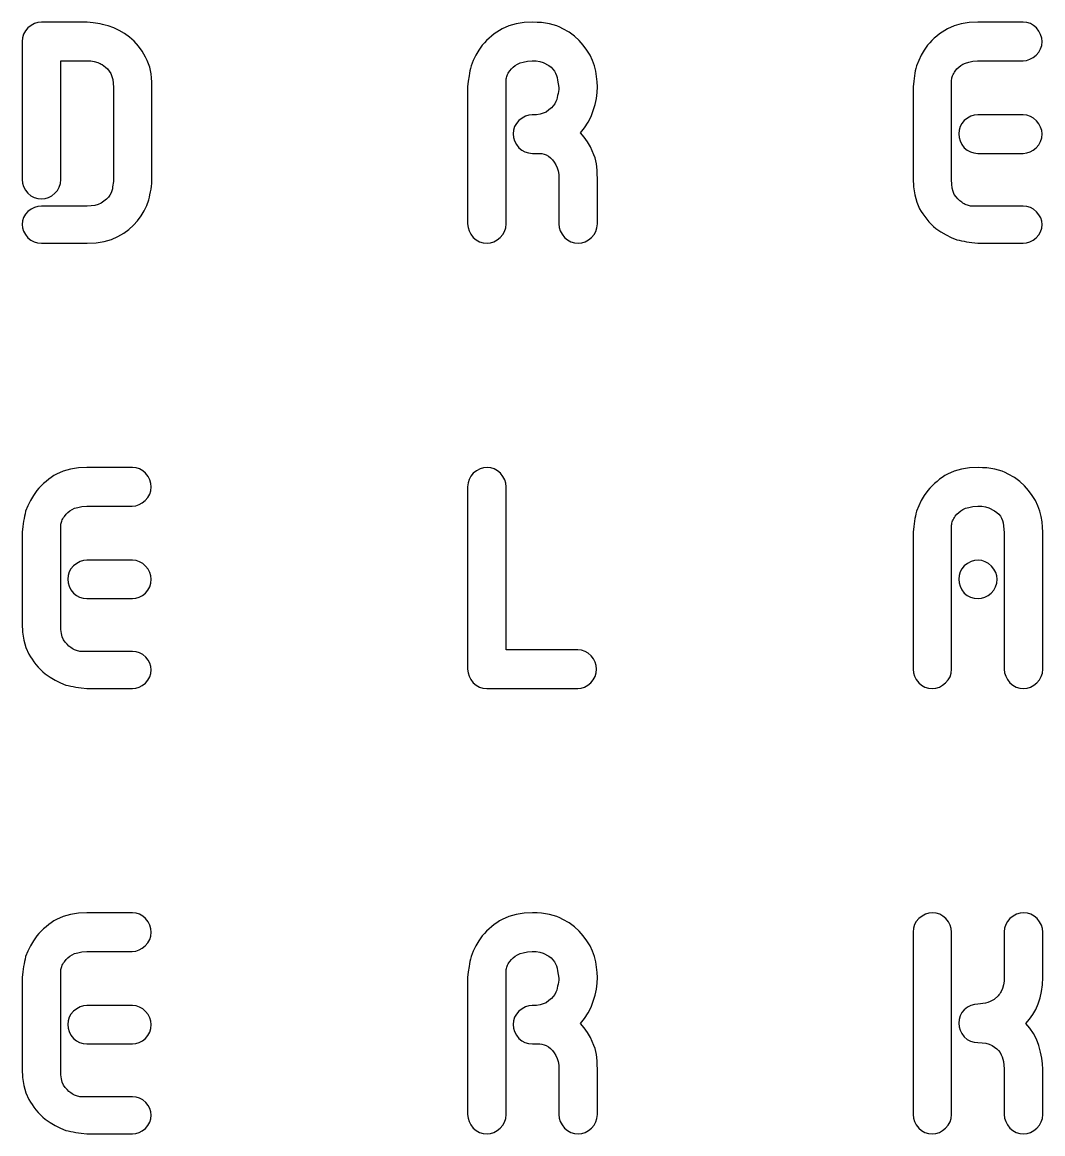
# Model space of a CAD drawing. Header units: metres. Extents: x -3 to 203, y -205 to 5.
# Drawn here: x 96.9 to 142.72, y -204.84 to -154.92 of the extents above; entities that cross this region are included whole.
import ezdxf

# ---------------------------------------------------------------- set-up
doc = ezdxf.new("R2010")
doc.units = ezdxf.units.M

msp = doc.modelspace()

# ---------------------------------------------------------------- linework, layer by layer
for p, q in [((97.1519, -155.176), (97.0421, -155.309)), ((97.3006, -155.066), (97.1519, -155.176)), ((97.4526, -154.987), (97.3006, -155.066)), ((97.6081, -154.94), (97.4526, -154.987)), ((97.7669, -154.924), (97.6081, -154.94)), ((99.8199, -154.924), (97.7669, -154.924)), ((100.087, -154.952), (99.8199, -154.924)), ((100.301, -154.98), (100.087, -154.952)), ((100.4, -154.997), (100.301, -154.98)), ((100.509, -155.021), (100.4, -154.997)), ((100.628, -155.052), (100.509, -155.021)), ((100.756, -155.091), (100.628, -155.052)), ((101.01, -155.179), (100.756, -155.091)), ((101.255, -155.293), (101.01, -155.179)), ((118.451, -155.216), (118.332, -155.288)), ((118.751, -155.088), (118.451, -155.216)), ((119.08, -154.997), (118.751, -155.088)), ((119.436, -154.942), (119.08, -154.997)), ((119.82, -154.924), (119.436, -154.942)), ((120.019, -154.929), (119.82, -154.924)), ((120.211, -154.943), (120.019, -154.929)), ((120.396, -154.967), (120.211, -154.943)), ((120.574, -155.001), (120.396, -154.967)), ((120.742, -155.043), (120.574, -155.001)), ((120.899, -155.093), (120.742, -155.043)), ((121.043, -155.15), (120.899, -155.093)), ((121.175, -155.216), (121.043, -155.15)), ((121.457, -155.377), (121.175, -155.216)), ((138.443, -155.216), (138.325, -155.288)), ((138.741, -155.088), (138.443, -155.216)), ((139.068, -154.997), (138.741, -155.088)), ((139.422, -154.942), (139.068, -154.997)), ((139.804, -154.924), (139.422, -154.942)), ((141.846, -154.924), (139.804, -154.924)), ((142.013, -154.94), (141.846, -154.924)), ((142.169, -154.987), (142.013, -154.94)), ((142.312, -155.066), (142.169, -154.987)), ((142.443, -155.177), (142.312, -155.066)), ((142.552, -155.326), (142.443, -155.177)), ((96.9166, -155.618), (96.9009, -155.793)), ((96.9636, -155.457), (96.9166, -155.618)), ((97.0421, -155.309), (96.9636, -155.457)), ((101.491, -155.43), (101.255, -155.293)), ((101.719, -155.592), (101.491, -155.43)), ((101.931, -155.779), (101.719, -155.592)), ((117.753, -155.74), (117.651, -155.844)), ((117.861, -155.639), (117.753, -155.74)), ((117.976, -155.543), (117.861, -155.639)), ((118.095, -155.452), (117.976, -155.543)), ((118.214, -155.367), (118.095, -155.452)), ((118.332, -155.288), (118.214, -155.367)), ((121.702, -155.553), (121.457, -155.377)), ((121.911, -155.746), (121.702, -155.553)), ((122.083, -155.954), (121.911, -155.746)), ((137.748, -155.74), (137.647, -155.844)), ((137.855, -155.639), (137.748, -155.74)), ((137.97, -155.543), (137.855, -155.639)), ((138.088, -155.452), (137.97, -155.543)), ((138.207, -155.367), (138.088, -155.452)), ((138.325, -155.288), (138.207, -155.367)), ((142.63, -155.479), (142.552, -155.326)), ((142.677, -155.635), (142.63, -155.479)), ((142.693, -155.795), (142.677, -155.635)), ((96.9009, -155.793), (96.9009, -161.991)), ((102.121, -155.992), (101.931, -155.779)), ((102.288, -156.231), (102.121, -155.992)), ((102.432, -156.496), (102.288, -156.231)), ((117.405, -156.179), (117.271, -156.409)), ((117.557, -155.954), (117.405, -156.179)), ((117.651, -155.844), (117.557, -155.954)), ((122.256, -156.178), (122.083, -155.954)), ((122.399, -156.408), (122.256, -156.178)), ((137.403, -156.179), (137.269, -156.409)), ((137.554, -155.954), (137.403, -156.179)), ((137.647, -155.844), (137.554, -155.954)), ((142.544, -156.266), (142.627, -156.121)), ((142.627, -156.121), (142.676, -155.964)), ((142.676, -155.964), (142.693, -155.795)), ((98.6289, -161.991), (98.6289, -156.652)), ((98.6289, -156.652), (99.8199, -156.652)), ((99.8199, -156.652), (99.9064, -156.654)), ((99.9064, -156.654), (99.9859, -156.661)), ((99.9859, -156.661), (100.058, -156.671)), ((100.058, -156.671), (100.124, -156.687)), ((100.124, -156.687), (100.3, -156.739)), ((100.3, -156.739), (100.353, -156.757)), ((102.509, -156.648), (102.432, -156.496)), ((102.573, -156.797), (102.509, -156.648)), ((117.154, -156.645), (117.055, -156.886)), ((117.271, -156.409), (117.154, -156.645)), ((119.252, -156.754), (119.401, -156.711)), ((119.401, -156.711), (119.582, -156.677)), ((119.582, -156.677), (119.795, -156.652)), ((119.795, -156.652), (119.98, -156.661)), ((119.98, -156.661), (120.145, -156.691)), ((120.145, -156.691), (120.292, -156.739)), ((120.292, -156.739), (120.542, -156.873)), ((122.511, -156.641), (122.399, -156.408)), ((122.592, -156.879), (122.511, -156.641)), ((137.153, -156.645), (137.054, -156.886)), ((137.269, -156.409), (137.153, -156.645)), ((139.254, -156.755), (139.403, -156.712)), ((139.403, -156.712), (139.584, -156.677)), ((139.584, -156.677), (139.798, -156.652)), ((139.798, -156.652), (141.844, -156.652)), ((141.844, -156.652), (142, -156.636)), ((142, -156.636), (142.15, -156.589)), ((142.15, -156.589), (142.292, -156.509)), ((142.292, -156.509), (142.428, -156.399)), ((142.428, -156.399), (142.544, -156.266)), ((100.353, -156.757), (100.404, -156.776)), ((100.404, -156.776), (100.452, -156.801)), ((100.452, -156.801), (100.497, -156.829)), ((100.497, -156.829), (100.639, -156.937)), ((100.639, -156.937), (100.727, -157.024)), ((100.727, -157.024), (100.805, -157.122)), ((100.805, -157.122), (100.872, -157.232)), ((100.872, -157.232), (100.927, -157.357)), ((102.624, -156.944), (102.573, -156.797)), ((102.662, -157.088), (102.624, -156.944)), ((102.689, -157.241), (102.662, -157.088)), ((102.709, -157.416), (102.689, -157.241)), ((116.983, -157.219), (116.964, -157.331)), ((117.004, -157.108), (116.983, -157.219)), ((117.028, -156.997), (117.004, -157.108)), ((117.055, -156.886), (117.028, -156.997)), ((118.697, -157.269), (118.724, -157.218)), ((118.724, -157.218), (118.757, -157.164)), ((118.757, -157.164), (118.796, -157.11)), ((118.796, -157.11), (118.869, -157.018)), ((118.869, -157.018), (118.95, -156.937)), ((118.95, -156.937), (119.038, -156.865)), ((119.038, -156.865), (119.135, -156.805)), ((119.135, -156.805), (119.252, -156.754)), ((120.542, -156.873), (120.646, -156.947)), ((120.646, -156.947), (120.733, -157.028)), ((120.733, -157.028), (120.801, -157.116)), ((120.801, -157.116), (120.853, -157.209)), ((120.853, -157.209), (120.893, -157.309)), ((122.65, -157.118), (122.592, -156.879)), ((122.692, -157.357), (122.65, -157.118)), ((136.982, -157.219), (136.963, -157.331)), ((137.003, -157.108), (136.982, -157.219)), ((137.027, -156.997), (137.003, -157.108)), ((137.054, -156.886), (137.027, -156.997)), ((138.698, -157.276), (138.725, -157.224)), ((138.725, -157.224), (138.757, -157.17)), ((138.757, -157.17), (138.796, -157.115)), ((138.796, -157.115), (138.869, -157.022)), ((138.869, -157.022), (138.951, -156.94)), ((138.951, -156.94), (139.04, -156.868)), ((139.04, -156.868), (139.137, -156.807)), ((139.137, -156.807), (139.254, -156.755)), ((100.927, -157.357), (100.966, -157.503)), ((100.966, -157.503), (100.989, -157.668)), ((100.989, -157.668), (100.997, -157.854)), ((102.721, -157.613), (102.709, -157.416)), ((102.725, -157.832), (102.721, -157.613)), ((116.931, -157.568), (116.901, -157.832)), ((116.964, -157.331), (116.931, -157.568)), ((118.629, -157.513), (118.637, -157.464)), ((118.629, -163.983), (118.629, -157.513)), ((118.637, -157.464), (118.648, -157.416)), ((118.648, -157.416), (118.661, -157.367)), ((118.661, -157.367), (118.677, -157.319)), ((118.677, -157.319), (118.697, -157.269)), ((120.893, -157.309), (120.919, -157.413)), ((120.919, -157.413), (120.933, -157.523)), ((120.933, -157.523), (120.997, -157.861)), ((122.717, -157.595), (122.692, -157.357)), ((122.725, -157.832), (122.717, -157.595)), ((136.93, -157.568), (136.901, -157.832)), ((136.963, -157.331), (136.93, -157.568)), ((138.629, -157.522), (138.637, -157.473)), ((138.629, -162.001), (138.629, -157.522)), ((138.637, -157.473), (138.648, -157.424)), ((138.648, -157.424), (138.662, -157.375)), ((138.662, -157.375), (138.678, -157.326)), ((138.678, -157.326), (138.698, -157.276)), ((100.997, -157.854), (100.997, -161.978)), ((102.725, -161.936), (102.725, -157.832)), ((116.901, -157.832), (116.901, -163.981)), ((120.933, -158.212), (120.926, -158.304)), ((120.961, -158.126), (120.933, -158.212)), ((120.981, -158.04), (120.961, -158.126)), ((120.993, -157.951), (120.981, -158.04)), ((120.997, -157.861), (120.993, -157.951)), ((122.68, -158.347), (122.714, -158.086)), ((122.714, -158.086), (122.725, -157.832)), ((136.901, -157.832), (136.901, -161.936)), ((120.747, -158.679), (120.659, -158.773)), ((120.816, -158.585), (120.747, -158.679)), ((120.867, -158.49), (120.816, -158.585)), ((120.904, -158.397), (120.867, -158.49)), ((120.926, -158.304), (120.904, -158.397)), ((122.544, -158.89), (122.623, -158.615)), ((122.623, -158.615), (122.68, -158.347)), ((119.343, -159.226), (119.197, -159.337)), ((119.493, -159.147), (119.343, -159.226)), ((119.646, -159.1), (119.493, -159.147)), ((119.803, -159.084), (119.646, -159.1)), ((119.986, -159.076), (119.803, -159.084)), ((120.151, -159.052), (119.986, -159.076)), ((120.296, -159.012), (120.151, -159.052)), ((120.423, -158.957), (120.296, -159.012)), ((120.551, -158.865), (120.423, -158.957)), ((120.659, -158.773), (120.551, -158.865)), ((122.308, -159.418), (122.44, -159.161)), ((122.44, -159.161), (122.544, -158.89)), ((139.346, -159.226), (139.199, -159.337)), ((139.497, -159.147), (139.346, -159.226)), ((139.651, -159.1), (139.497, -159.147)), ((139.809, -159.084), (139.651, -159.1)), ((141.847, -159.084), (139.809, -159.084)), ((142.014, -159.1), (141.847, -159.084)), ((142.169, -159.151), (142.014, -159.1)), ((142.312, -159.234), (142.169, -159.151)), ((142.443, -159.351), (142.312, -159.234)), ((119.011, -159.614), (118.964, -159.771)), ((119.088, -159.469), (119.011, -159.614)), ((119.197, -159.337), (119.088, -159.469)), ((121.961, -159.891), (122.148, -159.661)), ((122.148, -159.661), (122.308, -159.418)), ((139.011, -159.614), (138.965, -159.771)), ((139.09, -159.469), (139.011, -159.614)), ((139.199, -159.337), (139.09, -159.469)), ((142.552, -159.488), (142.443, -159.351)), ((142.63, -159.632), (142.552, -159.488)), ((142.677, -159.783), (142.63, -159.632)), ((118.964, -159.771), (118.949, -159.941)), ((118.949, -159.941), (118.964, -160.1)), ((118.964, -160.1), (119.011, -160.257)), ((122.136, -160.086), (121.961, -159.891)), ((122.287, -160.294), (122.136, -160.086)), ((138.965, -159.771), (138.949, -159.941)), ((138.949, -159.941), (138.965, -160.1)), ((138.965, -160.1), (139.011, -160.257)), ((142.627, -160.278), (142.676, -160.116)), ((142.676, -160.116), (142.693, -159.941)), ((142.693, -159.941), (142.677, -159.783)), ((119.011, -160.257), (119.089, -160.409)), ((119.089, -160.409), (119.198, -160.559)), ((119.198, -160.559), (119.329, -160.669)), ((119.329, -160.669), (119.474, -160.748)), ((122.414, -160.517), (122.287, -160.294)), ((122.574, -160.886), (122.414, -160.517)), ((139.011, -160.257), (139.09, -160.409)), ((139.09, -160.409), (139.199, -160.559)), ((139.199, -160.559), (139.33, -160.669)), ((139.33, -160.669), (139.476, -160.748)), ((142.152, -160.748), (142.294, -160.669)), ((142.294, -160.669), (142.429, -160.559)), ((142.429, -160.559), (142.544, -160.425)), ((142.544, -160.425), (142.627, -160.278)), ((119.474, -160.748), (119.633, -160.796)), ((119.633, -160.796), (119.806, -160.812)), ((119.806, -160.812), (120.138, -160.812)), ((120.138, -160.812), (120.236, -160.82)), ((120.236, -160.82), (120.335, -160.845)), ((120.335, -160.845), (120.433, -160.886)), ((120.433, -160.886), (120.532, -160.944)), ((120.532, -160.944), (120.626, -161.017)), ((120.626, -161.017), (120.713, -161.104)), ((120.713, -161.104), (120.792, -161.207)), ((120.792, -161.207), (120.863, -161.325)), ((122.621, -161.018), (122.574, -160.886)), ((122.657, -161.15), (122.621, -161.018)), ((122.683, -161.283), (122.657, -161.15)), ((139.476, -160.748), (139.635, -160.796)), ((139.635, -160.796), (139.809, -160.812)), ((139.809, -160.812), (141.847, -160.812)), ((141.847, -160.812), (142.003, -160.796)), ((142.003, -160.796), (142.152, -160.748)), ((120.863, -161.325), (120.921, -161.457)), ((120.921, -161.457), (120.963, -161.605)), ((120.963, -161.605), (120.988, -161.769)), ((122.701, -161.423), (122.683, -161.283)), ((122.714, -161.578), (122.701, -161.423)), ((122.722, -161.749), (122.714, -161.578)), ((96.9009, -161.991), (96.9167, -162.15)), ((96.9167, -162.15), (96.9641, -162.306)), ((98.5621, -162.327), (98.6122, -162.166)), ((98.6122, -162.166), (98.6289, -161.991)), ((100.986, -162.159), (100.973, -162.24)), ((100.994, -162.072), (100.986, -162.159)), ((100.997, -161.978), (100.994, -162.072)), ((102.701, -162.284), (102.714, -162.16)), ((102.714, -162.16), (102.722, -162.044)), ((102.722, -162.044), (102.725, -161.936)), ((120.988, -161.769), (120.997, -161.948)), ((120.997, -161.948), (120.997, -163.985)), ((122.725, -161.936), (122.722, -161.749)), ((122.725, -163.981), (122.725, -161.936)), ((136.901, -161.936), (136.919, -162.318)), ((138.637, -162.2), (138.629, -162.001)), ((138.66, -162.376), (138.637, -162.2)), ((96.9641, -162.306), (97.0432, -162.459)), ((97.0432, -162.459), (97.1539, -162.608)), ((97.1539, -162.608), (97.2874, -162.718)), ((97.2874, -162.718), (97.4349, -162.797)), ((98.0809, -162.797), (98.2249, -162.718)), ((98.2249, -162.718), (98.3619, -162.608)), ((98.3619, -162.608), (98.4787, -162.475)), ((98.4787, -162.475), (98.5621, -162.327)), ((100.836, -162.684), (100.767, -162.777)), ((100.888, -162.59), (100.836, -162.684)), ((100.925, -162.496), (100.888, -162.59)), ((100.947, -162.404), (100.925, -162.496)), ((100.955, -162.313), (100.947, -162.404)), ((100.973, -162.24), (100.955, -162.313)), ((102.612, -162.787), (102.637, -162.671)), ((102.637, -162.671), (102.661, -162.547)), ((102.661, -162.547), (102.683, -162.416)), ((102.683, -162.416), (102.701, -162.284)), ((136.919, -162.318), (136.974, -162.673)), ((136.974, -162.673), (137.065, -163)), ((138.699, -162.53), (138.66, -162.376)), ((138.753, -162.661), (138.699, -162.53)), ((138.831, -162.767), (138.753, -162.661)), ((97.4349, -162.797), (97.5964, -162.844)), ((97.6062, -163.195), (97.4511, -163.241)), ((97.5964, -162.844), (97.7719, -162.86)), ((97.7649, -163.18), (97.6062, -163.195)), ((99.8129, -163.18), (97.7649, -163.18)), ((97.7719, -162.86), (97.9299, -162.844)), ((97.9299, -162.844), (98.0809, -162.797)), ((99.9983, -163.172), (99.8129, -163.18)), ((100.165, -163.148), (99.9983, -163.172)), ((100.312, -163.109), (100.165, -163.148)), ((100.44, -163.054), (100.312, -163.109)), ((100.569, -162.962), (100.44, -163.054)), ((100.678, -162.87), (100.569, -162.962)), ((100.767, -162.777), (100.678, -162.87)), ((102.376, -163.388), (102.491, -163.148)), ((102.491, -163.148), (102.585, -162.896)), ((102.585, -162.896), (102.612, -162.787)), ((137.065, -163), (137.193, -163.3)), ((138.912, -162.86), (138.831, -162.767)), ((138.997, -162.942), (138.912, -162.86)), ((139.085, -163.012), (138.997, -162.942)), ((139.139, -163.051), (139.085, -163.012)), ((139.192, -163.083), (139.139, -163.051)), ((139.243, -163.11), (139.192, -163.083)), ((139.292, -163.131), (139.243, -163.11)), ((139.34, -163.147), (139.292, -163.131)), ((139.389, -163.16), (139.34, -163.147)), ((139.437, -163.171), (139.389, -163.16)), ((139.486, -163.18), (139.437, -163.171)), ((141.85, -163.18), (139.486, -163.18)), ((142.016, -163.196), (141.85, -163.18)), ((142.171, -163.244), (142.016, -163.196)), ((96.9636, -163.69), (96.9166, -163.842)), ((97.0421, -163.551), (96.9636, -163.69)), ((97.1519, -163.424), (97.0421, -163.551)), ((97.2997, -163.317), (97.1519, -163.424)), ((97.4511, -163.241), (97.2997, -163.317)), ((102.082, -163.836), (102.239, -163.618)), ((102.239, -163.618), (102.376, -163.388)), ((137.193, -163.3), (137.265, -163.418)), ((137.265, -163.418), (137.344, -163.536)), ((137.344, -163.536), (137.428, -163.654)), ((137.428, -163.654), (137.519, -163.773)), ((142.313, -163.324), (142.171, -163.244)), ((142.444, -163.437), (142.313, -163.324)), ((142.553, -163.569), (142.444, -163.437)), ((142.631, -163.707), (142.553, -163.569)), ((142.677, -163.853), (142.631, -163.707)), ((96.9166, -163.842), (96.9009, -164.005)), ((96.9009, -164.005), (96.9166, -164.159)), ((96.9166, -164.159), (96.9636, -164.309)), ((101.457, -164.397), (101.693, -164.227)), ((101.693, -164.227), (101.901, -164.039)), ((101.901, -164.039), (102.082, -163.836)), ((116.901, -163.981), (116.917, -164.139)), ((116.917, -164.139), (116.964, -164.294)), ((118.562, -164.316), (118.612, -164.156)), ((118.612, -164.156), (118.629, -163.983)), ((120.997, -163.985), (121.013, -164.142)), ((121.013, -164.142), (121.06, -164.297)), ((122.658, -164.315), (122.708, -164.155)), ((122.708, -164.155), (122.725, -163.981)), ((137.519, -163.773), (137.615, -163.887)), ((137.615, -163.887), (137.715, -163.995)), ((137.715, -163.995), (137.82, -164.096)), ((137.82, -164.096), (137.929, -164.19)), ((137.929, -164.19), (138.154, -164.341)), ((142.627, -164.33), (142.676, -164.174)), ((142.676, -164.174), (142.693, -164.005)), ((142.693, -164.005), (142.677, -163.853)), ((96.9636, -164.309), (97.0421, -164.456)), ((97.0421, -164.456), (97.1519, -164.6)), ((97.1519, -164.6), (97.2848, -164.706)), ((97.2848, -164.706), (97.4316, -164.783)), ((100.576, -164.771), (100.902, -164.679)), ((100.902, -164.679), (101.195, -164.552)), ((101.195, -164.552), (101.457, -164.397)), ((116.964, -164.294), (117.043, -164.446)), ((117.043, -164.446), (117.154, -164.594)), ((117.154, -164.594), (117.287, -164.703)), ((117.287, -164.703), (117.435, -164.781)), ((118.081, -164.781), (118.225, -164.703)), ((118.225, -164.703), (118.362, -164.594)), ((118.362, -164.594), (118.479, -164.462)), ((118.479, -164.462), (118.562, -164.316)), ((121.06, -164.297), (121.139, -164.447)), ((121.139, -164.447), (121.25, -164.595)), ((121.25, -164.595), (121.383, -164.704)), ((121.383, -164.704), (121.531, -164.781)), ((122.177, -164.781), (122.321, -164.703)), ((122.321, -164.703), (122.458, -164.594)), ((122.458, -164.594), (122.575, -164.461)), ((122.575, -164.461), (122.658, -164.315)), ((138.154, -164.341), (138.383, -164.475)), ((138.383, -164.475), (138.619, -164.592)), ((138.619, -164.592), (138.859, -164.691)), ((138.859, -164.691), (138.97, -164.717)), ((138.97, -164.717), (139.082, -164.741)), ((142.151, -164.783), (142.293, -164.707)), ((142.293, -164.707), (142.429, -164.601)), ((142.429, -164.601), (142.544, -164.472)), ((142.544, -164.472), (142.627, -164.33)), ((97.4316, -164.783), (97.5923, -164.828)), ((97.5923, -164.828), (97.7669, -164.844)), ((97.7669, -164.844), (99.8199, -164.844)), ((99.8199, -164.844), (100.215, -164.825)), ((100.215, -164.825), (100.576, -164.771)), ((117.435, -164.781), (117.596, -164.828)), ((117.596, -164.828), (117.772, -164.844)), ((117.772, -164.844), (117.93, -164.828)), ((117.93, -164.828), (118.081, -164.781)), ((121.531, -164.781), (121.692, -164.828)), ((121.692, -164.828), (121.868, -164.844)), ((121.868, -164.844), (122.026, -164.828)), ((122.026, -164.828), (122.177, -164.781)), ((139.082, -164.741), (139.193, -164.763)), ((139.193, -164.763), (139.304, -164.782)), ((139.304, -164.782), (139.54, -164.814)), ((139.54, -164.814), (139.804, -164.844)), ((139.804, -164.844), (141.846, -164.844)), ((141.846, -164.844), (142.002, -164.829)), ((142.002, -164.829), (142.151, -164.783)), ((98.4429, -175.216), (98.3248, -175.288)), ((98.7413, -175.088), (98.4429, -175.216)), ((99.0676, -174.997), (98.7413, -175.088)), ((99.4218, -174.942), (99.0676, -174.997)), ((99.8039, -174.924), (99.4218, -174.942)), ((101.846, -174.924), (99.8039, -174.924)), ((102.013, -174.94), (101.846, -174.924)), ((102.169, -174.987), (102.013, -174.94)), ((102.312, -175.066), (102.169, -174.987)), ((102.443, -175.177), (102.312, -175.066)), ((102.552, -175.326), (102.443, -175.177)), ((117.154, -175.174), (117.043, -175.306)), ((117.303, -175.064), (117.154, -175.174)), ((117.456, -174.986), (117.303, -175.064)), ((117.612, -174.939), (117.456, -174.986)), ((117.772, -174.924), (117.612, -174.939)), ((117.941, -174.939), (117.772, -174.924)), ((118.098, -174.986), (117.941, -174.939)), ((118.243, -175.064), (118.098, -174.986)), ((118.376, -175.174), (118.243, -175.064)), ((118.487, -175.321), (118.376, -175.174)), ((138.451, -175.216), (138.332, -175.288)), ((138.751, -175.088), (138.451, -175.216)), ((139.08, -174.997), (138.751, -175.088)), ((139.436, -174.942), (139.08, -174.997)), ((139.82, -174.924), (139.436, -174.942)), ((140.019, -174.929), (139.82, -174.924)), ((140.211, -174.943), (140.019, -174.929)), ((140.396, -174.967), (140.211, -174.943)), ((140.574, -175.001), (140.396, -174.967)), ((140.742, -175.043), (140.574, -175.001)), ((140.899, -175.093), (140.742, -175.043)), ((141.043, -175.15), (140.899, -175.093)), ((141.175, -175.216), (141.043, -175.15)), ((141.457, -175.377), (141.175, -175.216)), ((97.8554, -175.639), (97.7479, -175.74)), ((97.9699, -175.543), (97.8554, -175.639)), ((98.0883, -175.452), (97.9699, -175.543)), ((98.2066, -175.367), (98.0883, -175.452)), ((98.3248, -175.288), (98.2066, -175.367)), ((102.63, -175.479), (102.552, -175.326)), ((102.677, -175.635), (102.63, -175.479)), ((102.693, -175.795), (102.677, -175.635)), ((116.917, -175.613), (116.901, -175.787)), ((116.964, -175.453), (116.917, -175.613)), ((117.043, -175.306), (116.964, -175.453)), ((118.566, -175.473), (118.487, -175.321)), ((118.613, -175.627), (118.566, -175.473)), ((118.629, -175.785), (118.613, -175.627)), ((137.861, -175.639), (137.753, -175.74)), ((137.976, -175.543), (137.861, -175.639)), ((138.095, -175.452), (137.976, -175.543)), ((138.214, -175.367), (138.095, -175.452)), ((138.332, -175.288), (138.214, -175.367)), ((141.702, -175.553), (141.457, -175.377)), ((141.911, -175.746), (141.702, -175.553)), ((97.4026, -176.179), (97.2689, -176.409)), ((97.5539, -175.954), (97.4026, -176.179)), ((97.6474, -175.844), (97.5539, -175.954)), ((97.7479, -175.74), (97.6474, -175.844)), ((102.544, -176.266), (102.627, -176.121)), ((102.627, -176.121), (102.676, -175.964)), ((102.676, -175.964), (102.693, -175.795)), ((116.901, -175.787), (116.901, -183.981)), ((118.629, -183.116), (118.629, -175.785)), ((137.405, -176.179), (137.271, -176.409)), ((137.557, -175.954), (137.405, -176.179)), ((137.651, -175.844), (137.557, -175.954)), ((137.753, -175.74), (137.651, -175.844)), ((142.083, -175.954), (141.911, -175.746)), ((142.256, -176.178), (142.083, -175.954)), ((142.399, -176.408), (142.256, -176.178)), ((97.1526, -176.645), (97.0539, -176.886)), ((97.2689, -176.409), (97.1526, -176.645)), ((99.254, -176.755), (99.4031, -176.712)), ((99.4031, -176.712), (99.5844, -176.677)), ((99.5844, -176.677), (99.7979, -176.652)), ((99.7979, -176.652), (101.844, -176.652)), ((101.844, -176.652), (102, -176.636)), ((102, -176.636), (102.15, -176.589)), ((102.15, -176.589), (102.292, -176.509)), ((102.292, -176.509), (102.428, -176.399)), ((102.428, -176.399), (102.544, -176.266)), ((137.154, -176.645), (137.055, -176.886)), ((137.271, -176.409), (137.154, -176.645)), ((139.258, -176.754), (139.408, -176.711)), ((139.408, -176.711), (139.591, -176.677)), ((139.591, -176.677), (139.806, -176.652)), ((139.806, -176.652), (139.992, -176.661)), ((139.992, -176.661), (140.16, -176.69)), ((140.16, -176.69), (140.308, -176.738)), ((142.511, -176.641), (142.399, -176.408)), ((142.592, -176.879), (142.511, -176.641)), ((97.0031, -177.108), (96.9817, -177.219)), ((97.0272, -176.997), (97.0031, -177.108)), ((97.0539, -176.886), (97.0272, -176.997)), ((98.7249, -177.224), (98.7574, -177.17)), ((98.7574, -177.17), (98.7959, -177.115)), ((98.7959, -177.115), (98.8693, -177.022)), ((98.8693, -177.022), (98.9506, -176.94)), ((98.9506, -176.94), (99.0398, -176.868)), ((99.0398, -176.868), (99.1369, -176.807)), ((99.1369, -176.807), (99.254, -176.755)), ((137.004, -177.108), (136.983, -177.219)), ((137.028, -176.997), (137.004, -177.108)), ((137.055, -176.886), (137.028, -176.997)), ((138.725, -177.218), (138.758, -177.164)), ((138.758, -177.164), (138.797, -177.11)), ((138.797, -177.11), (138.871, -177.018)), ((138.871, -177.018), (138.953, -176.937)), ((138.953, -176.937), (139.042, -176.865)), ((139.042, -176.865), (139.14, -176.805)), ((139.14, -176.805), (139.258, -176.754)), ((140.308, -176.738), (140.561, -176.871)), ((140.561, -176.871), (140.666, -176.944)), ((140.666, -176.944), (140.753, -177.024)), ((140.753, -177.024), (140.822, -177.111)), ((140.822, -177.111), (140.875, -177.203)), ((140.875, -177.203), (140.915, -177.301)), ((142.65, -177.118), (142.592, -176.879)), ((142.692, -177.357), (142.65, -177.118)), ((96.9304, -177.568), (96.9009, -177.832)), ((96.9629, -177.331), (96.9304, -177.568)), ((96.9817, -177.219), (96.9629, -177.331)), ((98.6289, -177.522), (98.6372, -177.473)), ((98.6289, -182.001), (98.6289, -177.522)), ((98.6372, -177.473), (98.6481, -177.424)), ((98.6481, -177.424), (98.6617, -177.375)), ((98.6617, -177.375), (98.6779, -177.326)), ((98.6779, -177.326), (98.6984, -177.276)), ((98.6984, -177.276), (98.7249, -177.224)), ((136.931, -177.568), (136.901, -177.832)), ((136.964, -177.331), (136.931, -177.568)), ((136.983, -177.219), (136.964, -177.331)), ((138.629, -177.513), (138.637, -177.464)), ((138.629, -183.983), (138.629, -177.513)), ((138.637, -177.464), (138.648, -177.416)), ((138.648, -177.416), (138.662, -177.367)), ((138.662, -177.367), (138.678, -177.319)), ((138.678, -177.319), (138.698, -177.269)), ((138.698, -177.269), (138.725, -177.218)), ((140.915, -177.301), (140.941, -177.404)), ((140.941, -177.404), (140.997, -177.846)), ((142.717, -177.595), (142.692, -177.357)), ((142.725, -177.832), (142.717, -177.595)), ((96.9009, -177.832), (96.9009, -181.936)), ((136.901, -177.832), (136.901, -183.981)), ((140.997, -177.846), (140.997, -183.983)), ((142.725, -183.981), (142.725, -177.832)), ((99.4969, -179.147), (99.3461, -179.226)), ((99.6511, -179.1), (99.4969, -179.147)), ((99.8089, -179.084), (99.6511, -179.1)), ((101.847, -179.084), (99.8089, -179.084)), ((102.014, -179.1), (101.847, -179.084)), ((102.169, -179.151), (102.014, -179.1)), ((102.312, -179.234), (102.169, -179.151)), ((139.504, -179.147), (139.351, -179.226)), ((139.66, -179.1), (139.504, -179.147)), ((139.82, -179.084), (139.66, -179.1)), ((139.989, -179.1), (139.82, -179.084)), ((140.146, -179.151), (139.989, -179.1)), ((140.291, -179.234), (140.146, -179.151)), ((99.0114, -179.614), (98.9645, -179.771)), ((99.0895, -179.469), (99.0114, -179.614)), ((99.1989, -179.337), (99.0895, -179.469)), ((99.3461, -179.226), (99.1989, -179.337)), ((102.443, -179.351), (102.312, -179.234)), ((102.552, -179.488), (102.443, -179.351)), ((102.63, -179.632), (102.552, -179.488)), ((102.677, -179.783), (102.63, -179.632)), ((139.012, -179.614), (138.965, -179.771)), ((139.091, -179.469), (139.012, -179.614)), ((139.202, -179.337), (139.091, -179.469)), ((139.351, -179.226), (139.202, -179.337)), ((140.424, -179.351), (140.291, -179.234)), ((140.535, -179.488), (140.424, -179.351)), ((140.614, -179.632), (140.535, -179.488)), ((140.661, -179.783), (140.614, -179.632)), ((98.9645, -179.771), (98.9489, -179.941)), ((98.9489, -179.941), (98.9645, -180.1)), ((98.9645, -180.1), (99.0114, -180.257)), ((102.627, -180.278), (102.676, -180.116)), ((102.676, -180.116), (102.693, -179.941)), ((102.693, -179.941), (102.677, -179.783)), ((138.965, -179.771), (138.949, -179.941)), ((138.949, -179.941), (138.965, -180.1)), ((138.965, -180.1), (139.012, -180.257)), ((140.61, -180.278), (140.66, -180.116)), ((140.66, -180.116), (140.677, -179.941)), ((140.677, -179.941), (140.661, -179.783)), ((99.0114, -180.257), (99.0895, -180.409)), ((99.0895, -180.409), (99.1989, -180.559)), ((99.1989, -180.559), (99.3304, -180.669)), ((99.3304, -180.669), (99.4759, -180.748)), ((102.152, -180.748), (102.294, -180.669)), ((102.294, -180.669), (102.429, -180.559)), ((102.429, -180.559), (102.544, -180.425)), ((102.544, -180.425), (102.627, -180.278)), ((139.012, -180.257), (139.091, -180.409)), ((139.091, -180.409), (139.202, -180.559)), ((139.202, -180.559), (139.335, -180.669)), ((139.335, -180.669), (139.483, -180.748)), ((140.129, -180.748), (140.273, -180.669)), ((140.273, -180.669), (140.41, -180.559)), ((140.41, -180.559), (140.527, -180.425)), ((140.527, -180.425), (140.61, -180.278)), ((99.4759, -180.748), (99.6354, -180.796)), ((99.6354, -180.796), (99.8089, -180.812)), ((99.8089, -180.812), (101.847, -180.812)), ((101.847, -180.812), (102.003, -180.796)), ((102.003, -180.796), (102.152, -180.748)), ((139.483, -180.748), (139.644, -180.796)), ((139.644, -180.796), (139.82, -180.812)), ((139.82, -180.812), (139.978, -180.796)), ((139.978, -180.796), (140.129, -180.748)), ((96.9009, -181.936), (96.9191, -182.318)), ((98.6366, -182.2), (98.6289, -182.001)), ((98.6599, -182.376), (98.6366, -182.2)), ((96.9191, -182.318), (96.9739, -182.673)), ((96.9739, -182.673), (97.0651, -183)), ((98.6986, -182.53), (98.6599, -182.376)), ((98.7529, -182.661), (98.6986, -182.53)), ((98.8306, -182.767), (98.7529, -182.661)), ((97.0651, -183), (97.1929, -183.3)), ((98.9119, -182.86), (98.8306, -182.767)), ((98.9966, -182.942), (98.9119, -182.86)), ((99.0849, -183.012), (98.9966, -182.942)), ((99.1395, -183.051), (99.0849, -183.012)), ((99.1921, -183.083), (99.1395, -183.051)), ((99.243, -183.11), (99.1921, -183.083)), ((99.2919, -183.131), (99.243, -183.11)), ((99.3404, -183.147), (99.2919, -183.131)), ((99.3889, -183.16), (99.3404, -183.147)), ((99.4374, -183.171), (99.3889, -183.16)), ((99.4859, -183.18), (99.4374, -183.171)), ((101.85, -183.18), (99.4859, -183.18)), ((102.016, -183.196), (101.85, -183.18)), ((102.171, -183.244), (102.016, -183.196)), ((121.85, -183.116), (118.629, -183.116)), ((122.016, -183.132), (121.85, -183.116)), ((122.171, -183.182), (122.016, -183.132)), ((122.313, -183.266), (122.171, -183.182)), ((97.1929, -183.3), (97.2654, -183.418)), ((97.2654, -183.418), (97.3439, -183.536)), ((97.3439, -183.536), (97.4284, -183.654)), ((97.4284, -183.654), (97.5189, -183.773)), ((102.313, -183.324), (102.171, -183.244)), ((102.444, -183.437), (102.313, -183.324)), ((102.553, -183.569), (102.444, -183.437)), ((102.631, -183.707), (102.553, -183.569)), ((122.444, -183.383), (122.313, -183.266)), ((122.553, -183.52), (122.444, -183.383)), ((122.631, -183.664), (122.553, -183.52)), ((122.677, -183.815), (122.631, -183.664)), ((97.5189, -183.773), (97.615, -183.887)), ((97.615, -183.887), (97.7154, -183.995)), ((97.7154, -183.995), (97.82, -184.096)), ((97.82, -184.096), (97.9289, -184.19)), ((97.9289, -184.19), (98.1535, -184.341)), ((102.627, -184.33), (102.676, -184.174)), ((102.677, -183.853), (102.631, -183.707)), ((102.676, -184.174), (102.693, -184.005)), ((102.693, -184.005), (102.677, -183.853)), ((116.901, -183.981), (116.917, -184.139)), ((116.917, -184.139), (116.963, -184.294)), ((122.627, -184.31), (122.676, -184.148)), ((122.676, -184.148), (122.693, -183.973)), ((122.693, -183.973), (122.677, -183.815)), ((136.901, -183.981), (136.917, -184.139)), ((136.917, -184.139), (136.964, -184.294)), ((138.562, -184.316), (138.612, -184.156)), ((138.612, -184.156), (138.629, -183.983)), ((140.997, -183.983), (141.013, -184.141)), ((141.013, -184.141), (141.06, -184.295)), ((142.658, -184.315), (142.708, -184.155)), ((142.708, -184.155), (142.725, -183.981)), ((98.1535, -184.341), (98.3834, -184.475)), ((98.3834, -184.475), (98.6185, -184.592)), ((98.6185, -184.592), (98.8589, -184.691)), ((98.8589, -184.691), (98.9703, -184.717)), ((102.293, -184.707), (102.429, -184.601)), ((102.429, -184.601), (102.544, -184.472)), ((102.544, -184.472), (102.627, -184.33)), ((116.963, -184.294), (117.042, -184.446)), ((117.042, -184.446), (117.151, -184.594)), ((117.151, -184.594), (117.283, -184.703)), ((117.283, -184.703), (117.429, -184.781)), ((122.151, -184.78), (122.293, -184.701)), ((122.293, -184.701), (122.429, -184.591)), ((122.429, -184.591), (122.544, -184.457)), ((122.544, -184.457), (122.627, -184.31)), ((136.964, -184.294), (137.043, -184.446)), ((137.043, -184.446), (137.154, -184.594)), ((137.154, -184.594), (137.287, -184.703)), ((137.287, -184.703), (137.435, -184.781)), ((138.081, -184.781), (138.225, -184.703)), ((138.225, -184.703), (138.362, -184.594)), ((138.362, -184.594), (138.479, -184.462)), ((138.479, -184.462), (138.562, -184.316)), ((141.06, -184.295), (141.139, -184.446)), ((141.139, -184.446), (141.25, -184.594)), ((141.25, -184.594), (141.383, -184.703)), ((141.383, -184.703), (141.531, -184.781)), ((142.177, -184.781), (142.321, -184.703)), ((142.321, -184.703), (142.458, -184.594)), ((142.458, -184.594), (142.575, -184.461)), ((142.575, -184.461), (142.658, -184.315)), ((98.9703, -184.717), (99.0816, -184.741)), ((99.0816, -184.741), (99.1928, -184.763)), ((99.1928, -184.763), (99.3039, -184.782)), ((99.3039, -184.782), (99.5399, -184.814)), ((99.5399, -184.814), (99.8039, -184.844)), ((99.8039, -184.844), (101.846, -184.844)), ((101.846, -184.844), (102.002, -184.829)), ((102.002, -184.829), (102.151, -184.783)), ((102.151, -184.783), (102.293, -184.707)), ((117.429, -184.781), (117.588, -184.828)), ((117.588, -184.828), (117.762, -184.844)), ((117.762, -184.844), (121.846, -184.844)), ((121.846, -184.844), (122.002, -184.828)), ((122.002, -184.828), (122.151, -184.78)), ((137.435, -184.781), (137.596, -184.828)), ((137.596, -184.828), (137.772, -184.844)), ((137.772, -184.844), (137.93, -184.828)), ((137.93, -184.828), (138.081, -184.781)), ((141.531, -184.781), (141.692, -184.828)), ((141.692, -184.828), (141.868, -184.844)), ((141.868, -184.844), (142.026, -184.828)), ((142.026, -184.828), (142.177, -184.781)), ((98.7413, -195.088), (98.4429, -195.216)), ((99.0676, -194.997), (98.7413, -195.088)), ((99.4218, -194.942), (99.0676, -194.997)), ((99.8039, -194.924), (99.4218, -194.942)), ((101.846, -194.924), (99.8039, -194.924)), ((102.013, -194.94), (101.846, -194.924)), ((102.169, -194.987), (102.013, -194.94)), ((102.312, -195.066), (102.169, -194.987)), ((102.443, -195.177), (102.312, -195.066)), ((102.552, -195.326), (102.443, -195.177)), ((118.751, -195.088), (118.451, -195.216)), ((119.08, -194.997), (118.751, -195.088)), ((119.436, -194.942), (119.08, -194.997)), ((119.82, -194.924), (119.436, -194.942)), ((120.019, -194.929), (119.82, -194.924)), ((120.211, -194.943), (120.019, -194.929)), ((120.396, -194.967), (120.211, -194.943)), ((120.574, -195.001), (120.396, -194.967)), ((120.742, -195.043), (120.574, -195.001)), ((120.899, -195.093), (120.742, -195.043)), ((121.043, -195.15), (120.899, -195.093)), ((121.175, -195.216), (121.043, -195.15)), ((137.154, -195.174), (137.043, -195.306)), ((137.303, -195.064), (137.154, -195.174)), ((137.456, -194.986), (137.303, -195.064)), ((137.612, -194.939), (137.456, -194.986)), ((137.772, -194.924), (137.612, -194.939)), ((137.941, -194.939), (137.772, -194.924)), ((138.098, -194.986), (137.941, -194.939)), ((138.243, -195.064), (138.098, -194.986)), ((138.376, -195.174), (138.243, -195.064)), ((138.487, -195.322), (138.376, -195.174)), ((141.25, -195.173), (141.139, -195.304)), ((141.399, -195.064), (141.25, -195.173)), ((141.552, -194.986), (141.399, -195.064)), ((141.708, -194.939), (141.552, -194.986)), ((141.868, -194.924), (141.708, -194.939)), ((142.037, -194.939), (141.868, -194.924)), ((142.194, -194.986), (142.037, -194.939)), ((142.339, -195.064), (142.194, -194.986)), ((142.472, -195.174), (142.339, -195.064)), ((142.583, -195.322), (142.472, -195.174)), ((97.8554, -195.639), (97.7479, -195.74)), ((97.9699, -195.543), (97.8554, -195.639)), ((98.0883, -195.452), (97.9699, -195.543)), ((98.2066, -195.367), (98.0883, -195.452)), ((98.3248, -195.288), (98.2066, -195.367)), ((98.4429, -195.216), (98.3248, -195.288)), ((102.63, -195.479), (102.552, -195.326)), ((102.677, -195.635), (102.63, -195.479)), ((102.693, -195.795), (102.677, -195.635)), ((117.861, -195.639), (117.753, -195.74)), ((117.976, -195.543), (117.861, -195.639)), ((118.095, -195.452), (117.976, -195.543)), ((118.214, -195.367), (118.095, -195.452)), ((118.332, -195.288), (118.214, -195.367)), ((118.451, -195.216), (118.332, -195.288)), ((121.457, -195.377), (121.175, -195.216)), ((121.702, -195.553), (121.457, -195.377)), ((121.911, -195.746), (121.702, -195.553)), ((136.917, -195.613), (136.901, -195.787)), ((136.964, -195.453), (136.917, -195.613)), ((137.043, -195.306), (136.964, -195.453)), ((138.566, -195.474), (138.487, -195.322)), ((138.613, -195.628), (138.566, -195.474)), ((138.629, -195.787), (138.613, -195.628)), ((141.013, -195.609), (140.997, -195.782)), ((141.06, -195.45), (141.013, -195.609)), ((141.139, -195.304), (141.06, -195.45)), ((142.662, -195.474), (142.583, -195.322)), ((142.709, -195.628), (142.662, -195.474)), ((142.725, -195.787), (142.709, -195.628)), ((97.4026, -196.179), (97.2689, -196.409)), ((97.5539, -195.954), (97.4026, -196.179)), ((97.6474, -195.844), (97.5539, -195.954)), ((97.7479, -195.74), (97.6474, -195.844)), ((102.544, -196.266), (102.627, -196.121)), ((102.627, -196.121), (102.676, -195.964)), ((102.676, -195.964), (102.693, -195.795)), ((117.405, -196.179), (117.271, -196.409)), ((117.557, -195.954), (117.405, -196.179)), ((117.651, -195.844), (117.557, -195.954)), ((117.753, -195.74), (117.651, -195.844)), ((122.083, -195.954), (121.911, -195.746)), ((122.256, -196.178), (122.083, -195.954)), ((122.399, -196.408), (122.256, -196.178)), ((136.901, -195.787), (136.901, -203.981)), ((138.629, -203.981), (138.629, -195.787)), ((140.997, -195.782), (140.997, -197.816)), ((142.725, -197.832), (142.725, -195.787)), ((97.1526, -196.645), (97.0539, -196.886)), ((97.2689, -196.409), (97.1526, -196.645)), ((99.4031, -196.712), (99.5844, -196.677)), ((99.5844, -196.677), (99.7979, -196.652)), ((99.7979, -196.652), (101.844, -196.652)), ((101.844, -196.652), (102, -196.636)), ((102, -196.636), (102.15, -196.589)), ((102.15, -196.589), (102.292, -196.509)), ((102.292, -196.509), (102.428, -196.399)), ((102.428, -196.399), (102.544, -196.266)), ((117.154, -196.645), (117.055, -196.886)), ((117.271, -196.409), (117.154, -196.645)), ((119.401, -196.711), (119.582, -196.677)), ((119.582, -196.677), (119.795, -196.652)), ((119.795, -196.652), (119.98, -196.661)), ((119.98, -196.661), (120.145, -196.691)), ((122.511, -196.641), (122.399, -196.408)), ((122.592, -196.879), (122.511, -196.641)), ((97.0031, -197.108), (96.9817, -197.219)), ((97.0272, -196.997), (97.0031, -197.108)), ((97.0539, -196.886), (97.0272, -196.997)), ((98.7249, -197.224), (98.7574, -197.17)), ((98.7574, -197.17), (98.7959, -197.115)), ((98.7959, -197.115), (98.8693, -197.022)), ((98.8693, -197.022), (98.9506, -196.94)), ((98.9506, -196.94), (99.0398, -196.868)), ((99.0398, -196.868), (99.1369, -196.807)), ((99.1369, -196.807), (99.254, -196.755)), ((99.254, -196.755), (99.4031, -196.712)), ((117.004, -197.108), (116.983, -197.219)), ((117.028, -196.997), (117.004, -197.108)), ((117.055, -196.886), (117.028, -196.997)), ((118.724, -197.218), (118.757, -197.164)), ((118.757, -197.164), (118.796, -197.11)), ((118.796, -197.11), (118.869, -197.018)), ((118.869, -197.018), (118.95, -196.937)), ((118.95, -196.937), (119.038, -196.865)), ((119.038, -196.865), (119.135, -196.805)), ((119.135, -196.805), (119.252, -196.754)), ((119.252, -196.754), (119.401, -196.711)), ((120.145, -196.691), (120.292, -196.739)), ((120.292, -196.739), (120.542, -196.873)), ((120.542, -196.873), (120.646, -196.947)), ((120.646, -196.947), (120.733, -197.028)), ((120.733, -197.028), (120.801, -197.116)), ((120.801, -197.116), (120.853, -197.209)), ((122.65, -197.118), (122.592, -196.879)), ((122.692, -197.357), (122.65, -197.118)), ((96.9304, -197.568), (96.9009, -197.832)), ((96.9629, -197.331), (96.9304, -197.568)), ((96.9817, -197.219), (96.9629, -197.331)), ((98.6289, -197.522), (98.6372, -197.473)), ((98.6289, -202.001), (98.6289, -197.522)), ((98.6372, -197.473), (98.6481, -197.424)), ((98.6481, -197.424), (98.6617, -197.375)), ((98.6617, -197.375), (98.6779, -197.326)), ((98.6779, -197.326), (98.6984, -197.276)), ((98.6984, -197.276), (98.7249, -197.224)), ((116.931, -197.568), (116.901, -197.832)), ((116.964, -197.331), (116.931, -197.568)), ((116.983, -197.219), (116.964, -197.331)), ((118.629, -197.513), (118.637, -197.464)), ((118.629, -203.983), (118.629, -197.513)), ((118.637, -197.464), (118.648, -197.416)), ((118.648, -197.416), (118.661, -197.367)), ((118.661, -197.367), (118.677, -197.319)), ((118.677, -197.319), (118.697, -197.269)), ((118.697, -197.269), (118.724, -197.218)), ((120.853, -197.209), (120.893, -197.309)), ((120.893, -197.309), (120.919, -197.413)), ((120.919, -197.413), (120.933, -197.523)), ((120.933, -197.523), (120.997, -197.861)), ((122.717, -197.595), (122.692, -197.357)), ((122.725, -197.832), (122.717, -197.595)), ((96.9009, -197.832), (96.9009, -201.936)), ((116.901, -197.832), (116.901, -203.981)), ((120.961, -198.126), (120.933, -198.212)), ((120.981, -198.04), (120.961, -198.126)), ((120.993, -197.951), (120.981, -198.04)), ((120.997, -197.861), (120.993, -197.951)), ((122.68, -198.347), (122.714, -198.086)), ((122.714, -198.086), (122.725, -197.832)), ((140.962, -198.162), (140.919, -198.314)), ((140.988, -197.996), (140.962, -198.162)), ((140.997, -197.816), (140.988, -197.996)), ((142.674, -198.453), (142.712, -198.151)), ((142.712, -198.151), (142.725, -197.832)), ((120.747, -198.679), (120.659, -198.773)), ((120.816, -198.585), (120.747, -198.679)), ((120.867, -198.49), (120.816, -198.585)), ((120.904, -198.397), (120.867, -198.49)), ((120.926, -198.304), (120.904, -198.397)), ((120.933, -198.212), (120.926, -198.304)), ((122.544, -198.89), (122.623, -198.615)), ((122.623, -198.615), (122.68, -198.347)), ((140.718, -198.646), (140.537, -198.812)), ((140.758, -198.603), (140.718, -198.646)), ((140.795, -198.556), (140.758, -198.603)), ((140.828, -198.506), (140.795, -198.556)), ((140.858, -198.453), (140.828, -198.506)), ((140.919, -198.314), (140.858, -198.453)), ((142.611, -198.739), (142.674, -198.453)), ((99.4969, -199.147), (99.3461, -199.226)), ((99.6511, -199.1), (99.4969, -199.147)), ((99.8089, -199.084), (99.6511, -199.1)), ((101.847, -199.084), (99.8089, -199.084)), ((102.014, -199.1), (101.847, -199.084)), ((102.169, -199.151), (102.014, -199.1)), ((102.312, -199.234), (102.169, -199.151)), ((119.493, -199.147), (119.343, -199.226)), ((119.646, -199.1), (119.493, -199.147)), ((119.803, -199.084), (119.646, -199.1)), ((119.986, -199.076), (119.803, -199.084)), ((120.151, -199.052), (119.986, -199.076)), ((120.296, -199.012), (120.151, -199.052)), ((120.423, -198.957), (120.296, -199.012)), ((120.551, -198.865), (120.423, -198.957)), ((120.659, -198.773), (120.551, -198.865)), ((122.308, -199.418), (122.44, -199.161)), ((122.44, -199.161), (122.544, -198.89)), ((139.348, -199.162), (139.2, -199.273)), ((139.499, -199.083), (139.348, -199.162)), ((139.654, -199.036), (139.499, -199.083)), ((139.813, -199.02), (139.654, -199.036)), ((140.147, -198.978), (139.813, -199.02)), ((140.265, -198.942), (140.147, -198.978)), ((140.37, -198.902), (140.265, -198.942)), ((140.46, -198.859), (140.37, -198.902)), ((140.537, -198.812), (140.46, -198.859)), ((142.412, -199.258), (142.523, -199.008)), ((142.523, -199.008), (142.611, -198.739)), ((99.0114, -199.614), (98.9645, -199.771)), ((99.0895, -199.469), (99.0114, -199.614)), ((99.1989, -199.337), (99.0895, -199.469)), ((99.3461, -199.226), (99.1989, -199.337)), ((102.443, -199.351), (102.312, -199.234)), ((102.552, -199.488), (102.443, -199.351)), ((102.63, -199.632), (102.552, -199.488)), ((102.677, -199.783), (102.63, -199.632)), ((119.011, -199.614), (118.964, -199.771)), ((119.088, -199.469), (119.011, -199.614)), ((119.197, -199.337), (119.088, -199.469)), ((119.343, -199.226), (119.197, -199.337)), ((121.961, -199.891), (122.148, -199.661)), ((122.148, -199.661), (122.308, -199.418)), ((139.012, -199.55), (138.965, -199.707)), ((139.09, -199.405), (139.012, -199.55)), ((139.2, -199.273), (139.09, -199.405)), ((142.131, -199.7), (142.282, -199.489)), ((142.282, -199.489), (142.412, -199.258)), ((98.9645, -199.771), (98.9489, -199.941)), ((98.9489, -199.941), (98.9645, -200.1)), ((98.9645, -200.1), (99.0114, -200.257)), ((102.627, -200.278), (102.676, -200.116)), ((102.676, -200.116), (102.693, -199.941)), ((102.693, -199.941), (102.677, -199.783)), ((118.964, -199.771), (118.949, -199.941)), ((118.949, -199.941), (118.964, -200.1)), ((118.964, -200.1), (119.011, -200.257)), ((122.136, -200.086), (121.961, -199.891)), ((122.287, -200.294), (122.136, -200.086)), ((138.965, -199.707), (138.949, -199.877)), ((138.949, -199.877), (138.965, -200.036)), ((138.965, -200.036), (139.012, -200.193)), ((141.961, -199.891), (142.131, -199.7)), ((142.148, -200.104), (141.961, -199.891)), ((142.308, -200.341), (142.148, -200.104)), ((99.0114, -200.257), (99.0895, -200.409)), ((99.0895, -200.409), (99.1989, -200.559)), ((99.1989, -200.559), (99.3304, -200.669)), ((99.3304, -200.669), (99.4759, -200.748)), ((102.152, -200.748), (102.294, -200.669)), ((102.294, -200.669), (102.429, -200.559)), ((102.429, -200.559), (102.544, -200.425)), ((102.544, -200.425), (102.627, -200.278)), ((119.011, -200.257), (119.089, -200.409)), ((119.089, -200.409), (119.198, -200.559)), ((119.198, -200.559), (119.329, -200.669)), ((119.329, -200.669), (119.474, -200.748)), ((122.414, -200.517), (122.287, -200.294)), ((122.574, -200.886), (122.414, -200.517)), ((139.012, -200.193), (139.09, -200.345)), ((139.09, -200.345), (139.2, -200.495)), ((139.2, -200.495), (139.332, -200.605)), ((139.332, -200.605), (139.479, -200.684)), ((142.44, -200.602), (142.308, -200.341)), ((142.544, -200.886), (142.44, -200.602)), ((99.4759, -200.748), (99.6354, -200.796)), ((99.6354, -200.796), (99.8089, -200.812)), ((99.8089, -200.812), (101.847, -200.812)), ((101.847, -200.812), (102.003, -200.796)), ((102.003, -200.796), (102.152, -200.748)), ((119.474, -200.748), (119.633, -200.796)), ((119.633, -200.796), (119.806, -200.812)), ((119.806, -200.812), (120.138, -200.812)), ((120.138, -200.812), (120.236, -200.82)), ((120.236, -200.82), (120.335, -200.845)), ((120.335, -200.845), (120.433, -200.886)), ((120.433, -200.886), (120.532, -200.944)), ((120.532, -200.944), (120.626, -201.017)), ((120.626, -201.017), (120.713, -201.104)), ((120.713, -201.104), (120.792, -201.207)), ((122.621, -201.018), (122.574, -200.886)), ((122.657, -201.15), (122.621, -201.018)), ((122.683, -201.283), (122.657, -201.15)), ((139.479, -200.684), (139.639, -200.732)), ((139.639, -200.732), (139.813, -200.748)), ((139.813, -200.748), (139.999, -200.756)), ((139.999, -200.756), (140.166, -200.781)), ((140.166, -200.781), (140.315, -200.823)), ((140.315, -200.823), (140.446, -200.881)), ((140.446, -200.881), (140.56, -200.95)), ((140.56, -200.95), (140.658, -201.027)), ((140.658, -201.027), (140.741, -201.11)), ((140.741, -201.11), (140.808, -201.201)), ((142.623, -201.173), (142.544, -200.886)), ((142.68, -201.444), (142.623, -201.173)), ((120.792, -201.207), (120.863, -201.325)), ((120.863, -201.325), (120.921, -201.457)), ((120.921, -201.457), (120.963, -201.605)), ((120.963, -201.605), (120.988, -201.769)), ((122.701, -201.423), (122.683, -201.283)), ((122.714, -201.578), (122.701, -201.423)), ((122.722, -201.749), (122.714, -201.578)), ((140.808, -201.201), (140.862, -201.296)), ((140.862, -201.296), (140.904, -201.394)), ((140.904, -201.394), (140.935, -201.495)), ((140.935, -201.495), (140.955, -201.598)), ((140.955, -201.598), (140.997, -201.932)), ((142.714, -201.698), (142.68, -201.444)), ((96.9009, -201.936), (96.9191, -202.318)), ((98.6366, -202.2), (98.6289, -202.001)), ((120.988, -201.769), (120.997, -201.948)), ((120.997, -201.948), (120.997, -203.985)), ((122.725, -201.936), (122.722, -201.749)), ((122.725, -203.981), (122.725, -201.936)), ((140.997, -201.932), (140.997, -203.98)), ((142.725, -201.936), (142.714, -201.698)), ((142.725, -203.981), (142.725, -201.936)), ((96.9191, -202.318), (96.9739, -202.673)), ((96.9739, -202.673), (97.0651, -203)), ((98.6599, -202.376), (98.6366, -202.2)), ((98.6986, -202.53), (98.6599, -202.376)), ((98.7529, -202.661), (98.6986, -202.53)), ((98.8306, -202.767), (98.7529, -202.661)), ((97.0651, -203), (97.1929, -203.3)), ((98.9119, -202.86), (98.8306, -202.767)), ((98.9966, -202.942), (98.9119, -202.86)), ((99.0849, -203.012), (98.9966, -202.942)), ((99.1395, -203.051), (99.0849, -203.012)), ((99.1921, -203.083), (99.1395, -203.051)), ((99.243, -203.11), (99.1921, -203.083)), ((99.2919, -203.131), (99.243, -203.11)), ((99.3404, -203.147), (99.2919, -203.131)), ((99.3889, -203.16), (99.3404, -203.147)), ((99.4374, -203.171), (99.3889, -203.16)), ((99.4859, -203.18), (99.4374, -203.171)), ((97.1929, -203.3), (97.2654, -203.418)), ((97.2654, -203.418), (97.3439, -203.536)), ((97.3439, -203.536), (97.4284, -203.654)), ((97.4284, -203.654), (97.5189, -203.773)), ((101.85, -203.18), (99.4859, -203.18)), ((102.016, -203.196), (101.85, -203.18)), ((102.171, -203.244), (102.016, -203.196)), ((102.313, -203.324), (102.171, -203.244)), ((102.444, -203.437), (102.313, -203.324)), ((102.553, -203.569), (102.444, -203.437)), ((102.631, -203.707), (102.553, -203.569)), ((97.5189, -203.773), (97.615, -203.887)), ((97.615, -203.887), (97.7154, -203.995)), ((97.7154, -203.995), (97.82, -204.096)), ((97.82, -204.096), (97.9289, -204.19)), ((102.677, -203.853), (102.631, -203.707)), ((102.676, -204.174), (102.693, -204.005)), ((102.693, -204.005), (102.677, -203.853)), ((116.901, -203.981), (116.917, -204.139)), ((116.917, -204.139), (116.964, -204.294)), ((118.562, -204.316), (118.612, -204.156)), ((118.612, -204.156), (118.629, -203.983)), ((120.997, -203.985), (121.013, -204.142)), ((121.013, -204.142), (121.06, -204.297)), ((122.658, -204.315), (122.708, -204.155)), ((122.708, -204.155), (122.725, -203.981)), ((136.901, -203.981), (136.917, -204.139)), ((136.917, -204.139), (136.964, -204.294)), ((138.562, -204.315), (138.612, -204.155)), ((138.612, -204.155), (138.629, -203.981)), ((140.997, -203.98), (141.013, -204.138)), ((141.013, -204.138), (141.06, -204.293)), ((142.658, -204.315), (142.708, -204.155)), ((142.708, -204.155), (142.725, -203.981)), ((97.9289, -204.19), (98.1535, -204.341)), ((98.1535, -204.341), (98.3834, -204.475)), ((98.3834, -204.475), (98.6185, -204.592)), ((98.6185, -204.592), (98.8589, -204.691)), ((102.293, -204.707), (102.429, -204.601)), ((102.429, -204.601), (102.544, -204.472)), ((102.544, -204.472), (102.627, -204.33)), ((102.627, -204.33), (102.676, -204.174)), ((116.964, -204.294), (117.043, -204.446)), ((117.043, -204.446), (117.154, -204.594)), ((117.154, -204.594), (117.287, -204.703)), ((118.225, -204.703), (118.362, -204.594)), ((118.362, -204.594), (118.479, -204.462)), ((118.479, -204.462), (118.562, -204.316)), ((121.06, -204.297), (121.139, -204.447)), ((121.139, -204.447), (121.25, -204.595)), ((121.25, -204.595), (121.383, -204.704)), ((122.321, -204.703), (122.458, -204.594)), ((122.458, -204.594), (122.575, -204.461)), ((122.575, -204.461), (122.658, -204.315)), ((136.964, -204.294), (137.043, -204.446)), ((137.043, -204.446), (137.154, -204.594)), ((137.154, -204.594), (137.287, -204.703)), ((138.225, -204.703), (138.362, -204.594)), ((138.362, -204.594), (138.479, -204.461)), ((138.479, -204.461), (138.562, -204.315)), ((141.06, -204.293), (141.139, -204.445)), ((141.139, -204.445), (141.25, -204.593)), ((141.25, -204.593), (141.383, -204.703)), ((142.321, -204.703), (142.458, -204.594)), ((142.458, -204.594), (142.575, -204.461)), ((142.575, -204.461), (142.658, -204.315)), ((98.8589, -204.691), (98.9703, -204.717)), ((98.9703, -204.717), (99.0816, -204.741)), ((99.0816, -204.741), (99.1928, -204.763)), ((99.1928, -204.763), (99.3039, -204.782)), ((99.3039, -204.782), (99.5399, -204.814)), ((99.5399, -204.814), (99.8039, -204.844)), ((99.8039, -204.844), (101.846, -204.844)), ((101.846, -204.844), (102.002, -204.829)), ((102.002, -204.829), (102.151, -204.783)), ((102.151, -204.783), (102.293, -204.707)), ((117.287, -204.703), (117.435, -204.781)), ((117.435, -204.781), (117.596, -204.828)), ((117.596, -204.828), (117.772, -204.844)), ((117.772, -204.844), (117.93, -204.828)), ((117.93, -204.828), (118.081, -204.781)), ((118.081, -204.781), (118.225, -204.703)), ((121.383, -204.704), (121.531, -204.781)), ((121.531, -204.781), (121.692, -204.828)), ((121.692, -204.828), (121.868, -204.844)), ((121.868, -204.844), (122.026, -204.828)), ((122.026, -204.828), (122.177, -204.781)), ((122.177, -204.781), (122.321, -204.703)), ((137.287, -204.703), (137.435, -204.781)), ((137.435, -204.781), (137.596, -204.828)), ((137.596, -204.828), (137.772, -204.844)), ((137.772, -204.844), (137.93, -204.828)), ((137.93, -204.828), (138.081, -204.781)), ((138.081, -204.781), (138.225, -204.703)), ((141.383, -204.703), (141.531, -204.781)), ((141.531, -204.781), (141.692, -204.828)), ((141.692, -204.828), (141.868, -204.844)), ((141.868, -204.844), (142.026, -204.828)), ((142.026, -204.828), (142.177, -204.781)), ((142.177, -204.781), (142.321, -204.703))]:
    msp.add_line(p, q)

doc.saveas('drawing.dxf')
